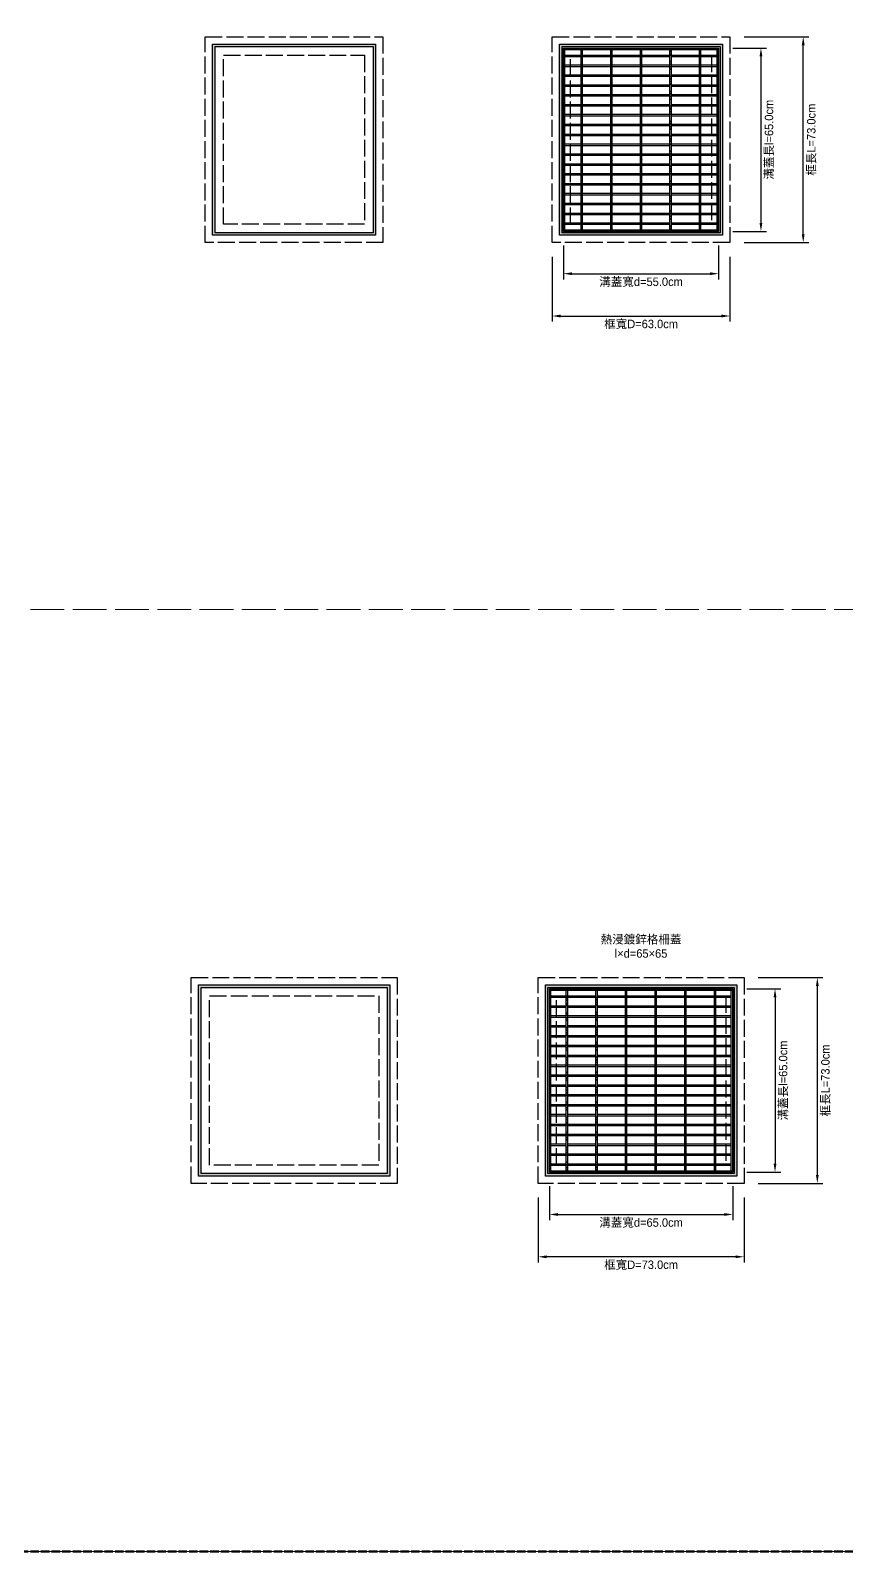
# Model space of a CAD drawing. Extents: x -7340 to 3675, y -3342 to 777.
# Drawn here: x 1155 to 1444, y -1397 to -858 of the extents above; entities that cross this region are included whole.
import ezdxf

# ---------------------------------------------------------------- set-up
doc = ezdxf.new("R2010")
doc.units = 0
doc.header["$MEASUREMENT"] = 0
doc.linetypes.add('ACAD_ISO02W100', pattern=[15, 12, -3])
doc.layers.add('一、3.基本-變更', color=1, linetype='Continuous', lineweight=50)
doc.layers.add('二、6.繪圖-其他施作項目', color=35, linetype='Continuous', lineweight=30)
doc.layers.add('一、4.基本-隱藏', color=9, linetype='ACAD_ISO02W100', lineweight=20, plot=False)
doc.layers.add('三、3.文字-註解文字', color=2, linetype='Continuous')
doc.styles.add('註解文字', font='MS PGothic.ttf', dxfattribs={"height": 3})
doc.dimstyles.new('註解文字', dxfattribs={"dimtxt": 3, "dimasz": 3, "dimexe": 2, "dimexo": 5, "dimgap": 1, "dimtad": 2, "dimzin": 0, "dimdsep": 46, "dimtxsty": '註解文字', "dimcen": 0.1, "dimclrd": 144, "dimclre": 144, "dimclrt": 256, "dimadec": 0, "dimazin": 0, "dimtfac": 1, "dimtofl": 0, "dimtmove": 0, "dimatfit": 3, "dimfxl": 15, "dimtolj": 1, "dimtzin": 0, "dimlwd": -1, "dimlwe": -1, "dimarcsym": 1})
pattern_1 = [(135, (1162.8457, -2216.8608), (-2.65165, -2.65165), []), (135, (1162.8457, -2215.977), (-2.65165, -2.65165), []), (135, (1162.8457, -2215.093), (-2.65165, -2.65165), []), (135, (1162.8457, -2214.209), (-2.65165, -2.65165), [])]
pattern_2 = [(135, (1157.8457, -2665.3608), (-2.65165, -2.65165), []), (135, (1157.8457, -2664.477), (-2.65165, -2.65165), []), (135, (1157.8457, -2663.593), (-2.65165, -2.65165), []), (135, (1157.8457, -2662.709), (-2.65165, -2.65165), [])]

# ---------------------------------------------------------------- blocks, each defined once
blk = doc.blocks.new('*D48')
at = {"layer": 'Defpoints', "color": 0, "transparency": 16777216}
for p in [(1344, -929), (1399, -929), (1399, -944)]:
    blk.add_point(p, dxfattribs=at)
at = {"layer": '三、3.文字-註解文字', "color": 144, "transparency": 16777216}
for p, q in [((1344, -934), (1344, -946)), ((1399, -934), (1399, -946)), ((1347, -944), (1396, -944))]:
    blk.add_line(p, q, dxfattribs=at)
for points in [[(1347, -943.5), (1347, -944.5), (1344, -944)], [(1396, -943.5), (1396, -944.5), (1399, -944)]]:
    blk.add_solid(points, dxfattribs=at)
at = {"layer": '三、3.文字-註解文字', "transparency": 16777216, "insert": (1371.5, -947.03), "char_height": 3, "attachment_point": 5, "style": '註解文字'}
blk.add_mtext('\\A1;溝蓋寬{\\fMS PGothic|b0|i0|c128|p34;d=55.0cm}', dxfattribs=at)
blk = doc.blocks.new('*D49')
at = {"layer": 'Defpoints', "color": 0, "transparency": 16777216}
for p in [(1399, -864), (1399, -929), (1414, -929)]:
    blk.add_point(p, dxfattribs=at)
at = {"layer": '三、3.文字-註解文字', "color": 144, "transparency": 16777216}
for p, q in [((1404, -864), (1416, -864)), ((1414, -867), (1414, -926)), ((1404, -929), (1416, -929))]:
    blk.add_line(p, q, dxfattribs=at)
for points in [[(1413.5, -867), (1414.5, -867), (1414, -864)], [(1413.5, -926), (1414.5, -926), (1414, -929)]]:
    blk.add_solid(points, dxfattribs=at)
at = {"layer": '三、3.文字-註解文字', "transparency": 16777216, "insert": (1417.03, -896.5), "char_height": 3, "attachment_point": 5, "rotation": 90, "style": '註解文字'}
blk.add_mtext('\\A1;溝蓋長l{\\fMS PGothic|b0|i0|c128|p34;=65.0cm}', dxfattribs=at)
blk = doc.blocks.new('*D50')
at = {"layer": 'Defpoints', "color": 0, "transparency": 16777216}
for p in [(1339, -1262.5), (1404, -1262.5), (1404, -1277.5)]:
    blk.add_point(p, dxfattribs=at)
at = {"layer": '三、3.文字-註解文字', "color": 144, "transparency": 16777216}
for p, q in [((1339, -1267.5), (1339, -1279.5)), ((1404, -1267.5), (1404, -1279.5)), ((1342, -1277.5), (1401, -1277.5))]:
    blk.add_line(p, q, dxfattribs=at)
for points in [[(1342, -1277), (1342, -1278), (1339, -1277.5)], [(1401, -1277), (1401, -1278), (1404, -1277.5)]]:
    blk.add_solid(points, dxfattribs=at)
at = {"layer": '三、3.文字-註解文字', "transparency": 16777216, "insert": (1371.5, -1280.53), "char_height": 3, "attachment_point": 5, "style": '註解文字'}
blk.add_mtext('\\A1;溝蓋寬{\\fMS PGothic|b0|i0|c128|p34;d=65.0cm}', dxfattribs=at)
blk = doc.blocks.new('*D51')
at = {"layer": 'Defpoints', "color": 0, "transparency": 16777216}
for p in [(1404, -1197.5), (1404, -1262.5), (1419, -1262.5)]:
    blk.add_point(p, dxfattribs=at)
at = {"layer": '三、3.文字-註解文字', "color": 144, "transparency": 16777216}
for p, q in [((1409, -1197.5), (1421, -1197.5)), ((1419, -1200.5), (1419, -1259.5)), ((1409, -1262.5), (1421, -1262.5))]:
    blk.add_line(p, q, dxfattribs=at)
for points in [[(1418.5, -1200.5), (1419.5, -1200.5), (1419, -1197.5)], [(1418.5, -1259.5), (1419.5, -1259.5), (1419, -1262.5)]]:
    blk.add_solid(points, dxfattribs=at)
at = {"layer": '三、3.文字-註解文字', "transparency": 16777216, "insert": (1422.03, -1230), "char_height": 3, "attachment_point": 5, "rotation": 90, "style": '註解文字'}
blk.add_mtext('\\A1;溝蓋長l{\\fMS PGothic|b0|i0|c128|p34;=65.0cm}', dxfattribs=at)
blk = doc.blocks.new('*D78')
at = {"layer": 'Defpoints', "color": 0, "transparency": 16777216}
for p in [(1403, -860), (1429, -860), (1403, -933)]:
    blk.add_point(p, dxfattribs=at)
at = {"layer": '三、3.文字-註解文字', "color": 144, "transparency": 16777216}
for p, q in [((1408, -860), (1431, -860)), ((1429, -930), (1429, -863)), ((1408, -933), (1431, -933))]:
    blk.add_line(p, q, dxfattribs=at)
for points in [[(1428.5, -863), (1429.5, -863), (1429, -860)], [(1428.5, -930), (1429.5, -930), (1429, -933)]]:
    blk.add_solid(points, dxfattribs=at)
at = {"layer": '三、3.文字-註解文字', "transparency": 16777216, "insert": (1432.02, -896.5), "char_height": 3, "attachment_point": 5, "rotation": 90, "style": '註解文字'}
blk.add_mtext('\\A1;框長L=73.0cm', dxfattribs=at)
blk = doc.blocks.new('*D79')
at = {"layer": 'Defpoints', "color": 0, "transparency": 16777216}
for p in [(1340, -933), (1403, -933), (1403, -959)]:
    blk.add_point(p, dxfattribs=at)
at = {"layer": '三、3.文字-註解文字', "color": 144, "transparency": 16777216}
for p, q in [((1340, -938), (1340, -961)), ((1403, -938), (1403, -961)), ((1343, -959), (1400, -959))]:
    blk.add_line(p, q, dxfattribs=at)
for points in [[(1343, -958.5), (1343, -959.5), (1340, -959)], [(1400, -958.5), (1400, -959.5), (1403, -959)]]:
    blk.add_solid(points, dxfattribs=at)
at = {"layer": '三、3.文字-註解文字', "transparency": 16777216, "insert": (1371.5, -961.99), "char_height": 3, "attachment_point": 5, "style": '註解文字'}
blk.add_mtext('\\A1;框寬D=63.0cm', dxfattribs=at)
blk = doc.blocks.new('*D62')
at = {"layer": 'Defpoints', "color": 0, "transparency": 16777216}
for p in [(1408, -1193.5), (1434, -1193.5), (1408, -1266.5)]:
    blk.add_point(p, dxfattribs=at)
at = {"layer": '三、3.文字-註解文字', "color": 144, "transparency": 16777216}
for p, q in [((1413, -1193.5), (1436, -1193.5)), ((1434, -1263.5), (1434, -1196.5)), ((1413, -1266.5), (1436, -1266.5))]:
    blk.add_line(p, q, dxfattribs=at)
for points in [[(1433.5, -1196.5), (1434.5, -1196.5), (1434, -1193.5)], [(1433.5, -1263.5), (1434.5, -1263.5), (1434, -1266.5)]]:
    blk.add_solid(points, dxfattribs=at)
at = {"layer": '三、3.文字-註解文字', "transparency": 16777216, "insert": (1437.02, -1230), "char_height": 3, "attachment_point": 5, "rotation": 90, "style": '註解文字'}
blk.add_mtext('\\A1;框長L=73.0cm', dxfattribs=at)
blk = doc.blocks.new('*D63')
at = {"layer": 'Defpoints', "color": 0, "transparency": 16777216}
for p in [(1335, -1266.5), (1408, -1266.5), (1335, -1292.5)]:
    blk.add_point(p, dxfattribs=at)
at = {"layer": '三、3.文字-註解文字', "color": 144, "transparency": 16777216}
for p, q in [((1335, -1271.5), (1335, -1294.5)), ((1408, -1271.5), (1408, -1294.5)), ((1405, -1292.5), (1338, -1292.5))]:
    blk.add_line(p, q, dxfattribs=at)
for points in [[(1338, -1292), (1338, -1293), (1335, -1292.5)], [(1405, -1292), (1405, -1293), (1408, -1292.5)]]:
    blk.add_solid(points, dxfattribs=at)
at = {"layer": '三、3.文字-註解文字', "transparency": 16777216, "insert": (1371.5, -1295.49), "char_height": 3, "attachment_point": 5, "style": '註解文字'}
blk.add_mtext('\\A1;框{\\fMS PGothic|b0|i0|c128|p34;寬D=73.0cm}', dxfattribs=at)

msp = doc.modelspace()

# ---------------------------------------------------------------- hatches: boundary and pattern name
at = {"layer": '二、6.繪圖-其他施作項目'}
h = msp.add_hatch(color=256, dxfattribs=at)
h.dxf.hatch_style = 1
h.paths.add_polyline_path([(1277.4, -930.4), (1277.4, -862.6), (1219.6, -862.6), (1219.6, -930.4)])
h.paths.add_polyline_path([(1220.5, -929.5), (1220.5, -863.5), (1276.5, -863.5), (1276.5, -929.5)], flags=16)
h = msp.add_hatch(color=256, dxfattribs=at)
h.dxf.hatch_style = 1
h.paths.add_polyline_path([(1400.4, -930.4), (1400.4, -862.6), (1342.6, -862.6), (1342.6, -930.4)])
h.paths.add_polyline_path([(1343.5, -929.5), (1343.5, -863.5), (1399.5, -863.5), (1399.5, -929.5)], flags=16)
h = msp.add_hatch(dxfattribs=at)
h.set_pattern_fill('ANSI34', color=256, scale=5, angle=90)
h.set_pattern_definition(pattern_1)
h.paths.add_polyline_path([(1350.25, -864.5), (1350.25, -928.5), (1350.75, -928.5), (1350.75, -864.5)])
h = msp.add_hatch(dxfattribs=at)
h.set_pattern_fill('ANSI34', color=256, scale=5, angle=90)
h.set_pattern_definition(pattern_1)
h.paths.add_polyline_path([(1360.75, -864.5), (1360.75, -928.5), (1361.25, -928.5), (1361.25, -864.5)])
h = msp.add_hatch(dxfattribs=at)
h.set_pattern_fill('ANSI34', color=256, scale=5, angle=90)
h.set_pattern_definition(pattern_1)
h.paths.add_polyline_path([(1371.25, -864.5), (1371.25, -928.5), (1371.75, -928.5), (1371.75, -864.5)])
h = msp.add_hatch(dxfattribs=at)
h.set_pattern_fill('ANSI34', color=256, scale=5, angle=90)
h.set_pattern_definition(pattern_1)
h.paths.add_polyline_path([(1381.75, -864.5), (1381.75, -928.5), (1382.25, -928.5), (1382.25, -864.5)])
h = msp.add_hatch(dxfattribs=at)
h.set_pattern_fill('ANSI34', color=256, scale=5, angle=90)
h.set_pattern_definition(pattern_1)
h.paths.add_polyline_path([(1392.25, -864.5), (1392.25, -928.5), (1392.75, -928.5), (1392.75, -864.5)])
h = msp.add_hatch(color=256, dxfattribs=at)
h.dxf.hatch_style = 1
h.paths.add_polyline_path([(1282.4, -1263.9), (1282.4, -1196.1), (1214.6, -1196.1), (1214.6, -1263.9)])
h.paths.add_polyline_path([(1215.5, -1263), (1215.5, -1197), (1281.5, -1197), (1281.5, -1263)], flags=16)
h = msp.add_hatch(color=256, dxfattribs=at)
h.dxf.hatch_style = 1
h.paths.add_polyline_path([(1405.4, -1263.9), (1405.4, -1196.1), (1337.6, -1196.1), (1337.6, -1263.9)])
h.paths.add_polyline_path([(1338.5, -1263), (1338.5, -1197), (1404.5, -1197), (1404.5, -1263)], flags=16)
h = msp.add_hatch(dxfattribs=at)
h.set_pattern_fill('ANSI34', color=256, scale=5, angle=90)
h.set_pattern_definition(pattern_2)
h.paths.add_polyline_path([(1345, -1198), (1345, -1262), (1345.5, -1262), (1345.5, -1198)])
h = msp.add_hatch(dxfattribs=at)
h.set_pattern_fill('ANSI34', color=256, scale=5, angle=90)
h.set_pattern_definition(pattern_2)
h.paths.add_polyline_path([(1355.5, -1198), (1355.5, -1262), (1356, -1262), (1356, -1198)])
h = msp.add_hatch(dxfattribs=at)
h.set_pattern_fill('ANSI34', color=256, scale=5, angle=90)
h.set_pattern_definition(pattern_2)
h.paths.add_polyline_path([(1366, -1198), (1366, -1262), (1366.5, -1262), (1366.5, -1198)])
h = msp.add_hatch(dxfattribs=at)
h.set_pattern_fill('ANSI34', color=256, scale=5, angle=90)
h.set_pattern_definition(pattern_2)
h.paths.add_polyline_path([(1376.5, -1198), (1376.5, -1262), (1377, -1262), (1377, -1198)])
h = msp.add_hatch(dxfattribs=at)
h.set_pattern_fill('ANSI34', color=256, scale=5, angle=90)
h.set_pattern_definition(pattern_2)
h.paths.add_polyline_path([(1387, -1198), (1387, -1262), (1387.5, -1262), (1387.5, -1198)])
h = msp.add_hatch(dxfattribs=at)
h.set_pattern_fill('ANSI34', color=256, scale=5, angle=90)
h.set_pattern_definition(pattern_2)
h.paths.add_polyline_path([(1397.5, -1198), (1397.5, -1262), (1398, -1262), (1398, -1198)])

# ---------------------------------------------------------------- linework, layer by layer
at = {"layer": '一、3.基本-變更', "linetype": 'ACAD_ISO02W100', "ltscale": 0.25}
msp.add_lwpolyline([(1800, -397), (300, -397), (300, -1397), (1800, -1397)], close=True, dxfattribs=at)
at = {"layer": '一、4.基本-隱藏'}
for points in [[(1050, -1063), (1800, -1063), (1800, -730), (1050, -730)], [(1050, -1063), (1800, -1063), (1800, -1397), (1050, -1397)]]:
    msp.add_lwpolyline(points, close=True, dxfattribs=at)
at = {"layer": '二、6.繪圖-其他施作項目', "linetype": 'ACAD_ISO02W100', "ltscale": 0.5}
for points in [[(1217, -933), (1217, -860), (1280, -860), (1280, -933)], [(1340, -933), (1340, -860), (1403, -860), (1403, -933)], [(1223.5, -926.5), (1223.5, -866.5), (1273.5, -866.5), (1273.5, -926.5)], [(1346.5, -926.5), (1346.5, -866.5), (1396.5, -866.5), (1396.5, -926.5)], [(1212, -1266.5), (1212, -1193.5), (1285, -1193.5), (1285, -1266.5)], [(1335, -1266.5), (1335, -1193.5), (1408, -1193.5), (1408, -1266.5)], [(1218.5, -1260), (1218.5, -1200), (1278.5, -1200), (1278.5, -1260)], [(1341.5, -1260), (1341.5, -1200), (1401.5, -1200), (1401.5, -1260)]]:
    msp.add_lwpolyline(points, close=True, dxfattribs=at)
at = {"layer": '二、6.繪圖-其他施作項目'}
for points in [[(1219.6, -930.4), (1219.6, -862.6), (1277.4, -862.6), (1277.4, -930.4)], [(1342.6, -930.4), (1342.6, -862.6), (1400.4, -862.6), (1400.4, -930.4)], [(1220.5, -929.5), (1220.5, -863.5), (1276.5, -863.5), (1276.5, -929.5)], [(1343.5, -929.5), (1343.5, -863.5), (1399.5, -863.5), (1399.5, -929.5)], [(1344, -929), (1344, -864), (1399, -864), (1399, -929)], [(1214.6, -1263.9), (1214.6, -1196.1), (1282.4, -1196.1), (1282.4, -1263.9)], [(1215.5, -1263), (1215.5, -1197), (1281.5, -1197), (1281.5, -1263)], [(1337.6, -1263.9), (1337.6, -1196.1), (1405.4, -1196.1), (1405.4, -1263.9)], [(1338.5, -1263), (1338.5, -1197), (1404.5, -1197), (1404.5, -1263)], [(1339, -1262.5), (1339, -1197.5), (1404, -1197.5), (1404, -1262.5)]]:
    msp.add_lwpolyline(points, close=True, dxfattribs=at)
for points in [[(1344, -929), (1344, -864)], [(1344, -864), (1399, -864)], [(1344, -864.5), (1399, -864.5)], [(1344.5, -928.5), (1344.5, -864.5)], [(1344.5, -866.5), (1350.25, -866.5)], [(1344.5, -867), (1350.25, -867)], [(1350.25, -928.5), (1350.25, -864.5)], [(1350.75, -928.5), (1350.75, -864.5)], [(1350.75, -866.5), (1360.75, -866.5)], [(1350.75, -867), (1360.75, -867)], [(1360.75, -928.5), (1360.75, -864.5)], [(1361.25, -928.5), (1361.25, -864.5)], [(1361.25, -866.5), (1371.25, -866.5)], [(1361.25, -867), (1371.25, -867)], [(1371.25, -928.5), (1371.25, -864.5)], [(1371.75, -928.5), (1371.75, -864.5)], [(1371.75, -866.5), (1381.75, -866.5)], [(1371.75, -867), (1381.75, -867)], [(1381.75, -928.5), (1381.75, -864.5)], [(1382.25, -928.5), (1382.25, -864.5)], [(1382.25, -866.5), (1392.25, -866.5)], [(1382.25, -867), (1392.25, -867)], [(1392.25, -928.5), (1392.25, -864.5)], [(1392.75, -928.5), (1392.75, -864.5)], [(1392.75, -866.5), (1398.5, -866.5)], [(1392.75, -867), (1398.5, -867)], [(1398.5, -928.5), (1398.5, -864.5)], [(1399, -929), (1399, -864)], [(1344.5, -870), (1350.25, -870)], [(1344.5, -870.5), (1350.25, -870.5)], [(1344.5, -873.5), (1350.25, -873.5)], [(1350.75, -870), (1360.75, -870)], [(1350.75, -870.5), (1360.75, -870.5)], [(1350.75, -873.5), (1360.75, -873.5)], [(1361.25, -870), (1371.25, -870)], [(1361.25, -870.5), (1371.25, -870.5)], [(1361.25, -873.5), (1371.25, -873.5)], [(1371.75, -870), (1381.75, -870)], [(1371.75, -870.5), (1381.75, -870.5)], [(1371.75, -873.5), (1381.75, -873.5)], [(1382.25, -870), (1392.25, -870)], [(1382.25, -870.5), (1392.25, -870.5)], [(1382.25, -873.5), (1392.25, -873.5)], [(1392.75, -870), (1398.5, -870)], [(1392.75, -870.5), (1398.5, -870.5)], [(1392.75, -873.5), (1398.5, -873.5)], [(1344.5, -874), (1350.25, -874)], [(1344.5, -877), (1350.25, -877)], [(1344.5, -877.5), (1350.25, -877.5)], [(1350.75, -874), (1360.75, -874)], [(1350.75, -877), (1360.75, -877)], [(1350.75, -877.5), (1360.75, -877.5)], [(1361.25, -874), (1371.25, -874)], [(1361.25, -877), (1371.25, -877)], [(1361.25, -877.5), (1371.25, -877.5)], [(1371.75, -874), (1381.75, -874)], [(1371.75, -877), (1381.75, -877)], [(1371.75, -877.5), (1381.75, -877.5)], [(1382.25, -874), (1392.25, -874)], [(1382.25, -877), (1392.25, -877)], [(1382.25, -877.5), (1392.25, -877.5)], [(1392.75, -874), (1398.5, -874)], [(1392.75, -877), (1398.5, -877)], [(1392.75, -877.5), (1398.5, -877.5)], [(1344.5, -880.5), (1350.25, -880.5)], [(1344.5, -881), (1350.25, -881)], [(1344.5, -884), (1350.25, -884)], [(1350.75, -880.5), (1360.75, -880.5)], [(1350.75, -881), (1360.75, -881)], [(1350.75, -884), (1360.75, -884)], [(1361.25, -880.5), (1371.25, -880.5)], [(1361.25, -881), (1371.25, -881)], [(1361.25, -884), (1371.25, -884)], [(1371.75, -880.5), (1381.75, -880.5)], [(1371.75, -881), (1381.75, -881)], [(1371.75, -884), (1381.75, -884)], [(1382.25, -880.5), (1392.25, -880.5)], [(1382.25, -881), (1392.25, -881)], [(1382.25, -884), (1392.25, -884)], [(1392.75, -880.5), (1398.5, -880.5)], [(1392.75, -881), (1398.5, -881)], [(1392.75, -884), (1398.5, -884)], [(1344.5, -884.5), (1350.25, -884.5)], [(1344.5, -887.5), (1350.25, -887.5)], [(1344.5, -888), (1350.25, -888)], [(1350.75, -884.5), (1360.75, -884.5)], [(1350.75, -887.5), (1360.75, -887.5)], [(1350.75, -888), (1360.75, -888)], [(1361.25, -884.5), (1371.25, -884.5)], [(1361.25, -887.5), (1371.25, -887.5)], [(1361.25, -888), (1371.25, -888)], [(1371.75, -884.5), (1381.75, -884.5)], [(1371.75, -887.5), (1381.75, -887.5)], [(1371.75, -888), (1381.75, -888)], [(1382.25, -884.5), (1392.25, -884.5)], [(1382.25, -887.5), (1392.25, -887.5)], [(1382.25, -888), (1392.25, -888)], [(1392.75, -884.5), (1398.5, -884.5)], [(1392.75, -887.5), (1398.5, -887.5)], [(1392.75, -888), (1398.5, -888)], [(1344.5, -891), (1350.25, -891)], [(1344.5, -891.5), (1350.25, -891.5)], [(1344.5, -894.5), (1350.25, -894.5)], [(1344.5, -895), (1350.25, -895)], [(1350.75, -891), (1360.75, -891)], [(1350.75, -891.5), (1360.75, -891.5)], [(1350.75, -894.5), (1360.75, -894.5)], [(1350.75, -895), (1360.75, -895)], [(1361.25, -891), (1371.25, -891)], [(1361.25, -891.5), (1371.25, -891.5)], [(1361.25, -894.5), (1371.25, -894.5)], [(1361.25, -895), (1371.25, -895)], [(1371.75, -891), (1381.75, -891)], [(1371.75, -891.5), (1381.75, -891.5)], [(1371.75, -894.5), (1381.75, -894.5)], [(1371.75, -895), (1381.75, -895)], [(1382.25, -891), (1392.25, -891)], [(1382.25, -891.5), (1392.25, -891.5)], [(1382.25, -894.5), (1392.25, -894.5)], [(1382.25, -895), (1392.25, -895)], [(1392.75, -891), (1398.5, -891)], [(1392.75, -891.5), (1398.5, -891.5)], [(1392.75, -894.5), (1398.5, -894.5)], [(1392.75, -895), (1398.5, -895)], [(1344.5, -898), (1350.25, -898)], [(1344.5, -898.5), (1350.25, -898.5)], [(1350.75, -898), (1360.75, -898)], [(1350.75, -898.5), (1360.75, -898.5)], [(1361.25, -898), (1371.25, -898)], [(1361.25, -898.5), (1371.25, -898.5)], [(1371.75, -898), (1381.75, -898)], [(1371.75, -898.5), (1381.75, -898.5)], [(1382.25, -898), (1392.25, -898)], [(1382.25, -898.5), (1392.25, -898.5)], [(1392.75, -898), (1398.5, -898)], [(1392.75, -898.5), (1398.5, -898.5)], [(1344.5, -901.5), (1350.25, -901.5)], [(1344.5, -902), (1350.25, -902)], [(1344.5, -905), (1350.25, -905)], [(1344.5, -905.5), (1350.25, -905.5)], [(1350.75, -901.5), (1360.75, -901.5)], [(1350.75, -902), (1360.75, -902)], [(1350.75, -905), (1360.75, -905)], [(1350.75, -905.5), (1360.75, -905.5)], [(1361.25, -901.5), (1371.25, -901.5)], [(1361.25, -902), (1371.25, -902)], [(1361.25, -905), (1371.25, -905)], [(1361.25, -905.5), (1371.25, -905.5)], [(1371.75, -901.5), (1381.75, -901.5)], [(1371.75, -902), (1381.75, -902)], [(1371.75, -905), (1381.75, -905)], [(1371.75, -905.5), (1381.75, -905.5)], [(1382.25, -901.5), (1392.25, -901.5)], [(1382.25, -902), (1392.25, -902)], [(1382.25, -905), (1392.25, -905)], [(1382.25, -905.5), (1392.25, -905.5)], [(1392.75, -901.5), (1398.5, -901.5)], [(1392.75, -902), (1398.5, -902)], [(1392.75, -905), (1398.5, -905)], [(1392.75, -905.5), (1398.5, -905.5)], [(1344.5, -908.5), (1350.25, -908.5)], [(1344.5, -909), (1350.25, -909)], [(1350.75, -908.5), (1360.75, -908.5)], [(1350.75, -909), (1360.75, -909)], [(1361.25, -908.5), (1371.25, -908.5)], [(1361.25, -909), (1371.25, -909)], [(1371.75, -908.5), (1381.75, -908.5)], [(1371.75, -909), (1381.75, -909)], [(1382.25, -908.5), (1392.25, -908.5)], [(1382.25, -909), (1392.25, -909)], [(1392.75, -908.5), (1398.5, -908.5)], [(1392.75, -909), (1398.5, -909)], [(1344.5, -912), (1350.25, -912)], [(1344.5, -912.5), (1350.25, -912.5)], [(1344.5, -915.5), (1350.25, -915.5)], [(1344.5, -916), (1350.25, -916)], [(1350.75, -912), (1360.75, -912)], [(1350.75, -912.5), (1360.75, -912.5)], [(1350.75, -915.5), (1360.75, -915.5)], [(1350.75, -916), (1360.75, -916)], [(1361.25, -912), (1371.25, -912)], [(1361.25, -912.5), (1371.25, -912.5)], [(1361.25, -915.5), (1371.25, -915.5)], [(1361.25, -916), (1371.25, -916)], [(1371.75, -912), (1381.75, -912)], [(1371.75, -912.5), (1381.75, -912.5)], [(1371.75, -915.5), (1381.75, -915.5)], [(1371.75, -916), (1381.75, -916)], [(1382.25, -912), (1392.25, -912)], [(1382.25, -912.5), (1392.25, -912.5)], [(1382.25, -915.5), (1392.25, -915.5)], [(1382.25, -916), (1392.25, -916)], [(1392.75, -912), (1398.5, -912)], [(1392.75, -912.5), (1398.5, -912.5)], [(1392.75, -915.5), (1398.5, -915.5)], [(1392.75, -916), (1398.5, -916)], [(1344.5, -919), (1350.25, -919)], [(1344.5, -919.5), (1350.25, -919.5)], [(1350.75, -919), (1360.75, -919)], [(1350.75, -919.5), (1360.75, -919.5)], [(1361.25, -919), (1371.25, -919)], [(1361.25, -919.5), (1371.25, -919.5)], [(1371.75, -919), (1381.75, -919)], [(1371.75, -919.5), (1381.75, -919.5)], [(1382.25, -919), (1392.25, -919)], [(1382.25, -919.5), (1392.25, -919.5)], [(1392.75, -919), (1398.5, -919)], [(1392.75, -919.5), (1398.5, -919.5)], [(1344.5, -922.5), (1350.25, -922.5)], [(1344.5, -923), (1350.25, -923)], [(1344.5, -926), (1350.25, -926)], [(1344.5, -926.5), (1350.25, -926.5)], [(1350.75, -922.5), (1360.75, -922.5)], [(1350.75, -923), (1360.75, -923)], [(1350.75, -926), (1360.75, -926)], [(1350.75, -926.5), (1360.75, -926.5)], [(1361.25, -922.5), (1371.25, -922.5)], [(1361.25, -923), (1371.25, -923)], [(1361.25, -926), (1371.25, -926)], [(1361.25, -926.5), (1371.25, -926.5)], [(1371.75, -922.5), (1381.75, -922.5)], [(1371.75, -923), (1381.75, -923)], [(1371.75, -926), (1381.75, -926)], [(1371.75, -926.5), (1381.75, -926.5)], [(1382.25, -922.5), (1392.25, -922.5)], [(1382.25, -923), (1392.25, -923)], [(1382.25, -926), (1392.25, -926)], [(1382.25, -926.5), (1392.25, -926.5)], [(1392.75, -922.5), (1398.5, -922.5)], [(1392.75, -923), (1398.5, -923)], [(1392.75, -926), (1398.5, -926)], [(1392.75, -926.5), (1398.5, -926.5)], [(1344, -928.5), (1399, -928.5)], [(1344, -929), (1399, -929)], [(1339, -1262.5), (1339, -1197.5)], [(1339, -1197.5), (1404, -1197.5)], [(1339, -1198), (1404, -1198)], [(1339.5, -1262), (1339.5, -1198)], [(1339.5, -1200), (1345, -1200)], [(1339.5, -1200.5), (1345, -1200.5)], [(1345, -1262), (1345, -1198)], [(1345.5, -1262), (1345.5, -1198)], [(1345.5, -1200), (1355.5, -1200)], [(1345.5, -1200.5), (1355.5, -1200.5)], [(1355.5, -1262), (1355.5, -1198)], [(1356, -1262), (1356, -1198)], [(1356, -1200), (1366, -1200)], [(1356, -1200.5), (1366, -1200.5)], [(1366, -1262), (1366, -1198)], [(1366.5, -1262), (1366.5, -1198)], [(1366.5, -1200), (1376.5, -1200)], [(1366.5, -1200.5), (1376.5, -1200.5)], [(1376.5, -1262), (1376.5, -1198)], [(1377, -1262), (1377, -1198)], [(1377, -1200), (1387, -1200)], [(1377, -1200.5), (1387, -1200.5)], [(1387, -1262), (1387, -1198)], [(1387.5, -1262), (1387.5, -1198)], [(1387.5, -1200), (1397.5, -1200)], [(1387.5, -1200.5), (1397.5, -1200.5)], [(1397.5, -1262), (1397.5, -1198)], [(1398, -1262), (1398, -1198)], [(1398, -1200), (1403.5, -1200)], [(1398, -1200.5), (1403.5, -1200.5)], [(1403.5, -1262), (1403.5, -1198)], [(1404, -1262.5), (1404, -1197.5)], [(1339.5, -1203.5), (1345, -1203.5)], [(1339.5, -1204), (1345, -1204)], [(1339.5, -1207), (1345, -1207)], [(1339.5, -1207.5), (1345, -1207.5)], [(1345.5, -1203.5), (1355.5, -1203.5)], [(1345.5, -1204), (1355.5, -1204)], [(1345.5, -1207), (1355.5, -1207)], [(1345.5, -1207.5), (1355.5, -1207.5)], [(1356, -1203.5), (1366, -1203.5)], [(1356, -1204), (1366, -1204)], [(1356, -1207), (1366, -1207)], [(1356, -1207.5), (1366, -1207.5)], [(1366.5, -1203.5), (1376.5, -1203.5)], [(1366.5, -1204), (1376.5, -1204)], [(1366.5, -1207), (1376.5, -1207)], [(1366.5, -1207.5), (1376.5, -1207.5)], [(1377, -1203.5), (1387, -1203.5)], [(1377, -1204), (1387, -1204)], [(1377, -1207), (1387, -1207)], [(1377, -1207.5), (1387, -1207.5)], [(1387.5, -1203.5), (1397.5, -1203.5)], [(1387.5, -1204), (1397.5, -1204)], [(1387.5, -1207), (1397.5, -1207)], [(1387.5, -1207.5), (1397.5, -1207.5)], [(1398, -1203.5), (1403.5, -1203.5)], [(1398, -1204), (1403.5, -1204)], [(1398, -1207), (1403.5, -1207)], [(1398, -1207.5), (1403.5, -1207.5)], [(1339.5, -1210.5), (1345, -1210.5)], [(1339.5, -1211), (1345, -1211)], [(1345.5, -1210.5), (1355.5, -1210.5)], [(1345.5, -1211), (1355.5, -1211)], [(1356, -1210.5), (1366, -1210.5)], [(1356, -1211), (1366, -1211)], [(1366.5, -1210.5), (1376.5, -1210.5)], [(1366.5, -1211), (1376.5, -1211)], [(1377, -1210.5), (1387, -1210.5)], [(1377, -1211), (1387, -1211)], [(1387.5, -1210.5), (1397.5, -1210.5)], [(1387.5, -1211), (1397.5, -1211)], [(1398, -1210.5), (1403.5, -1210.5)], [(1398, -1211), (1403.5, -1211)], [(1339.5, -1214), (1345, -1214)], [(1339.5, -1214.5), (1345, -1214.5)], [(1339.5, -1217.5), (1345, -1217.5)], [(1339.5, -1218), (1345, -1218)], [(1345.5, -1214), (1355.5, -1214)], [(1345.5, -1214.5), (1355.5, -1214.5)], [(1345.5, -1217.5), (1355.5, -1217.5)], [(1345.5, -1218), (1355.5, -1218)], [(1356, -1214), (1366, -1214)], [(1356, -1214.5), (1366, -1214.5)], [(1356, -1217.5), (1366, -1217.5)], [(1356, -1218), (1366, -1218)], [(1366.5, -1214), (1376.5, -1214)], [(1366.5, -1214.5), (1376.5, -1214.5)], [(1366.5, -1217.5), (1376.5, -1217.5)], [(1366.5, -1218), (1376.5, -1218)], [(1377, -1214), (1387, -1214)], [(1377, -1214.5), (1387, -1214.5)], [(1377, -1217.5), (1387, -1217.5)], [(1377, -1218), (1387, -1218)], [(1387.5, -1214), (1397.5, -1214)], [(1387.5, -1214.5), (1397.5, -1214.5)], [(1387.5, -1217.5), (1397.5, -1217.5)], [(1387.5, -1218), (1397.5, -1218)], [(1398, -1214), (1403.5, -1214)], [(1398, -1214.5), (1403.5, -1214.5)], [(1398, -1217.5), (1403.5, -1217.5)], [(1398, -1218), (1403.5, -1218)], [(1339.5, -1221), (1345, -1221)], [(1339.5, -1221.5), (1345, -1221.5)], [(1345.5, -1221), (1355.5, -1221)], [(1345.5, -1221.5), (1355.5, -1221.5)], [(1356, -1221), (1366, -1221)], [(1356, -1221.5), (1366, -1221.5)], [(1366.5, -1221), (1376.5, -1221)], [(1366.5, -1221.5), (1376.5, -1221.5)], [(1377, -1221), (1387, -1221)], [(1377, -1221.5), (1387, -1221.5)], [(1387.5, -1221), (1397.5, -1221)], [(1387.5, -1221.5), (1397.5, -1221.5)], [(1398, -1221), (1403.5, -1221)], [(1398, -1221.5), (1403.5, -1221.5)], [(1339.5, -1224.5), (1345, -1224.5)], [(1339.5, -1225), (1345, -1225)], [(1339.5, -1228), (1345, -1228)], [(1339.5, -1228.5), (1345, -1228.5)], [(1345.5, -1224.5), (1355.5, -1224.5)], [(1345.5, -1225), (1355.5, -1225)], [(1345.5, -1228), (1355.5, -1228)], [(1345.5, -1228.5), (1355.5, -1228.5)], [(1356, -1224.5), (1366, -1224.5)], [(1356, -1225), (1366, -1225)], [(1356, -1228), (1366, -1228)], [(1356, -1228.5), (1366, -1228.5)], [(1366.5, -1224.5), (1376.5, -1224.5)], [(1366.5, -1225), (1376.5, -1225)], [(1366.5, -1228), (1376.5, -1228)], [(1366.5, -1228.5), (1376.5, -1228.5)], [(1377, -1224.5), (1387, -1224.5)], [(1377, -1225), (1387, -1225)], [(1377, -1228), (1387, -1228)], [(1377, -1228.5), (1387, -1228.5)], [(1387.5, -1224.5), (1397.5, -1224.5)], [(1387.5, -1225), (1397.5, -1225)], [(1387.5, -1228), (1397.5, -1228)], [(1387.5, -1228.5), (1397.5, -1228.5)], [(1398, -1224.5), (1403.5, -1224.5)], [(1398, -1225), (1403.5, -1225)], [(1398, -1228), (1403.5, -1228)], [(1398, -1228.5), (1403.5, -1228.5)], [(1339.5, -1231.5), (1345, -1231.5)], [(1339.5, -1232), (1345, -1232)], [(1345.5, -1231.5), (1355.5, -1231.5)], [(1345.5, -1232), (1355.5, -1232)], [(1356, -1231.5), (1366, -1231.5)], [(1356, -1232), (1366, -1232)], [(1366.5, -1231.5), (1376.5, -1231.5)], [(1366.5, -1232), (1376.5, -1232)], [(1377, -1231.5), (1387, -1231.5)], [(1377, -1232), (1387, -1232)], [(1387.5, -1231.5), (1397.5, -1231.5)], [(1387.5, -1232), (1397.5, -1232)], [(1398, -1231.5), (1403.5, -1231.5)], [(1398, -1232), (1403.5, -1232)], [(1339.5, -1235), (1345, -1235)], [(1339.5, -1235.5), (1345, -1235.5)], [(1339.5, -1238.5), (1345, -1238.5)], [(1339.5, -1239), (1345, -1239)], [(1345.5, -1235), (1355.5, -1235)], [(1345.5, -1235.5), (1355.5, -1235.5)], [(1345.5, -1238.5), (1355.5, -1238.5)], [(1345.5, -1239), (1355.5, -1239)], [(1356, -1235), (1366, -1235)], [(1356, -1235.5), (1366, -1235.5)], [(1356, -1238.5), (1366, -1238.5)], [(1356, -1239), (1366, -1239)], [(1366.5, -1235), (1376.5, -1235)], [(1366.5, -1235.5), (1376.5, -1235.5)], [(1366.5, -1238.5), (1376.5, -1238.5)], [(1366.5, -1239), (1376.5, -1239)], [(1377, -1235), (1387, -1235)], [(1377, -1235.5), (1387, -1235.5)], [(1377, -1238.5), (1387, -1238.5)], [(1377, -1239), (1387, -1239)], [(1387.5, -1235), (1397.5, -1235)], [(1387.5, -1235.5), (1397.5, -1235.5)], [(1387.5, -1238.5), (1397.5, -1238.5)], [(1387.5, -1239), (1397.5, -1239)], [(1398, -1235), (1403.5, -1235)], [(1398, -1235.5), (1403.5, -1235.5)], [(1398, -1238.5), (1403.5, -1238.5)], [(1398, -1239), (1403.5, -1239)], [(1339.5, -1242), (1345, -1242)], [(1339.5, -1242.5), (1345, -1242.5)], [(1339.5, -1245.5), (1345, -1245.5)], [(1345.5, -1242), (1355.5, -1242)], [(1345.5, -1242.5), (1355.5, -1242.5)], [(1345.5, -1245.5), (1355.5, -1245.5)], [(1356, -1242), (1366, -1242)], [(1356, -1242.5), (1366, -1242.5)], [(1356, -1245.5), (1366, -1245.5)], [(1366.5, -1242), (1376.5, -1242)], [(1366.5, -1242.5), (1376.5, -1242.5)], [(1366.5, -1245.5), (1376.5, -1245.5)], [(1377, -1242), (1387, -1242)], [(1377, -1242.5), (1387, -1242.5)], [(1377, -1245.5), (1387, -1245.5)], [(1387.5, -1242), (1397.5, -1242)], [(1387.5, -1242.5), (1397.5, -1242.5)], [(1387.5, -1245.5), (1397.5, -1245.5)], [(1398, -1242), (1403.5, -1242)], [(1398, -1242.5), (1403.5, -1242.5)], [(1398, -1245.5), (1403.5, -1245.5)], [(1339.5, -1246), (1345, -1246)], [(1339.5, -1249), (1345, -1249)], [(1339.5, -1249.5), (1345, -1249.5)], [(1345.5, -1246), (1355.5, -1246)], [(1345.5, -1249), (1355.5, -1249)], [(1345.5, -1249.5), (1355.5, -1249.5)], [(1356, -1246), (1366, -1246)], [(1356, -1249), (1366, -1249)], [(1356, -1249.5), (1366, -1249.5)], [(1366.5, -1246), (1376.5, -1246)], [(1366.5, -1249), (1376.5, -1249)], [(1366.5, -1249.5), (1376.5, -1249.5)], [(1377, -1246), (1387, -1246)], [(1377, -1249), (1387, -1249)], [(1377, -1249.5), (1387, -1249.5)], [(1387.5, -1246), (1397.5, -1246)], [(1387.5, -1249), (1397.5, -1249)], [(1387.5, -1249.5), (1397.5, -1249.5)], [(1398, -1246), (1403.5, -1246)], [(1398, -1249), (1403.5, -1249)], [(1398, -1249.5), (1403.5, -1249.5)], [(1339.5, -1252.5), (1345, -1252.5)], [(1339.5, -1253), (1345, -1253)], [(1339.5, -1256), (1345, -1256)], [(1345.5, -1252.5), (1355.5, -1252.5)], [(1345.5, -1253), (1355.5, -1253)], [(1345.5, -1256), (1355.5, -1256)], [(1356, -1252.5), (1366, -1252.5)], [(1356, -1253), (1366, -1253)], [(1356, -1256), (1366, -1256)], [(1366.5, -1252.5), (1376.5, -1252.5)], [(1366.5, -1253), (1376.5, -1253)], [(1366.5, -1256), (1376.5, -1256)], [(1377, -1252.5), (1387, -1252.5)], [(1377, -1253), (1387, -1253)], [(1377, -1256), (1387, -1256)], [(1387.5, -1252.5), (1397.5, -1252.5)], [(1387.5, -1253), (1397.5, -1253)], [(1387.5, -1256), (1397.5, -1256)], [(1398, -1252.5), (1403.5, -1252.5)], [(1398, -1253), (1403.5, -1253)], [(1398, -1256), (1403.5, -1256)], [(1339.5, -1256.5), (1345, -1256.5)], [(1339.5, -1259.5), (1345, -1259.5)], [(1339.5, -1260), (1345, -1260)], [(1345.5, -1256.5), (1355.5, -1256.5)], [(1345.5, -1259.5), (1355.5, -1259.5)], [(1345.5, -1260), (1355.5, -1260)], [(1356, -1256.5), (1366, -1256.5)], [(1356, -1259.5), (1366, -1259.5)], [(1356, -1260), (1366, -1260)], [(1366.5, -1256.5), (1376.5, -1256.5)], [(1366.5, -1259.5), (1376.5, -1259.5)], [(1366.5, -1260), (1376.5, -1260)], [(1377, -1256.5), (1387, -1256.5)], [(1377, -1259.5), (1387, -1259.5)], [(1377, -1260), (1387, -1260)], [(1387.5, -1256.5), (1397.5, -1256.5)], [(1387.5, -1259.5), (1397.5, -1259.5)], [(1387.5, -1260), (1397.5, -1260)], [(1398, -1256.5), (1403.5, -1256.5)], [(1398, -1259.5), (1403.5, -1259.5)], [(1398, -1260), (1403.5, -1260)], [(1339, -1262), (1404, -1262)], [(1339, -1262.5), (1404, -1262.5)]]:
    msp.add_lwpolyline(points, dxfattribs=at)

# ---------------------------------------------------------------- texts
at = {"layer": '三、3.文字-註解文字', "insert": (1371.5, -1182.5), "char_height": 3, "attachment_point": 5, "style": '註解文字'}
msp.add_mtext_dynamic_manual_height_columns('{\\fMS PGothic|b0|i0|c128|p34;熱浸鍍鋅格柵蓋\\Pl×d=65×}6{\\fMS PGothic|b0|i0|c128|p34;5}', width=47.50959, gutter_width=15, heights=[0], dxfattribs=at)

# ---------------------------------------------------------------- dimensions: what is measured, and where the dimension line sits
at = {"layer": '三、3.文字-註解文字'}
for base, p1, p2, angle, text, picture, middle in [((1429, -860), (1403, -933), (1403, -860), 90, '框長L=73.0cm', '*D78', (1432.02, -896.5)), ((1414, -929), (1399, -864), (1399, -929), 90, '溝蓋長l{\\fMS PGothic|b0|i0|c128|p34;=65.0cm}', '*D49', (1417.028, -896.5)), ((1399, -944), (1344, -929), (1399, -929), 180, '溝蓋寬{\\fMS PGothic|b0|i0|c128|p34;d=55.0cm}', '*D48', (1371.5, -947.028)), ((1403, -959), (1340, -933), (1403, -933), 180, '框寬D=63.0cm', '*D79', (1371.5, -961.994)), ((1434, -1193.5), (1408, -1266.5), (1408, -1193.5), 90, '框長L=73.0cm', '*D62', (1437.02, -1230)), ((1419, -1262.5), (1404, -1197.5), (1404, -1262.5), 90, '溝蓋長l{\\fMS PGothic|b0|i0|c128|p34;=65.0cm}', '*D51', (1422.028, -1230)), ((1335, -1292.5), (1408, -1266.5), (1335, -1266.5), 180, '框{\\fMS PGothic|b0|i0|c128|p34;寬D=73.0cm}', '*D63', (1371.5, -1295.494)), ((1404, -1277.5), (1339, -1262.5), (1404, -1262.5), 180, '溝蓋寬{\\fMS PGothic|b0|i0|c128|p34;d=65.0cm}', '*D50', (1371.5, -1280.528))]:
    dim = msp.add_linear_dim(base=base, p1=p1, p2=p2, angle=angle, text=text, dimstyle='註解文字', dxfattribs=at)
    dim.commit()
    dim.dimension.update_dxf_attribs({"geometry": picture, "text_midpoint": middle})

doc.saveas('drawing.dxf')
